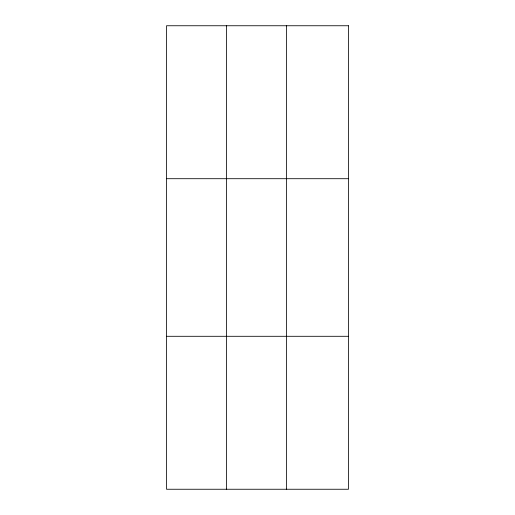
<?xml version="1.0" encoding="UTF-8"?>
<svg xmlns="http://www.w3.org/2000/svg" width="515" height="515" viewBox="0 0 515 515"><rect width="100%" height="100%" fill="white"/><g stroke="black" fill="none" stroke-linecap="round" stroke-linejoin="round"><path stroke-width="0.77" d="M226.574 25.75L226.574 489.25M286.61 25.75L286.61 489.25M166.538 178.705L348.462 178.705M166.538 336.295L348.462 336.295M348.462 25.75L348.462 489.25L166.538 489.25L166.538 25.75L348.462 25.75"/></g></svg>
